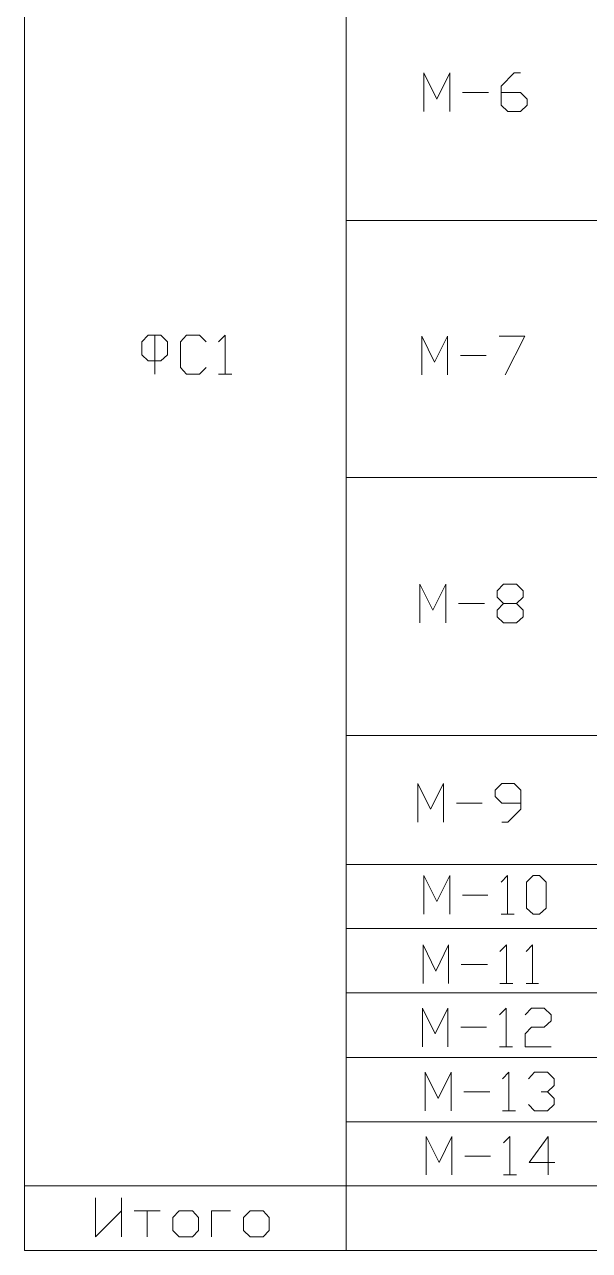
# Model space of a CAD drawing. Header units: millimetres. Extents: x -258556 to -95372, y 16759 to 83874.
# Drawn here: x -128348.3 to -128304.6, y 41525.9 to 41620.8 of the extents above; entities that cross this region are included whole.
import ezdxf

# ---------------------------------------------------------------- set-up
doc = ezdxf.new("R2010")
doc.units = ezdxf.units.MM
doc.header["$LTSCALE"] = 0.5

msp = doc.modelspace()

# ---------------------------------------------------------------- linework, layer by layer
at = {"color": 7, "linetype": 'Continuous', "lineweight": 18, "true_color": 0x000007}
for points in [[(-128348.34, 41715.219), (-128348.34, 41525.877), (-128348.34, 41525.877)], [(-128323.42, 41715.219), (-128323.42, 41525.877), (-128323.42, 41525.877)], [(-128323.42, 41605.593), (-128158.963, 41605.593), (-128158.963, 41605.593)], [(-128323.42, 41585.698), (-128158.963, 41585.698), (-128158.963, 41585.698)], [(-128323.42, 41565.735), (-128158.963, 41565.735), (-128158.963, 41565.735)], [(-128323.42, 41555.753), (-128158.963, 41555.753), (-128158.963, 41555.753)], [(-128323.42, 41550.797), (-128158.963, 41550.797), (-128158.963, 41550.797)], [(-128323.42, 41545.806), (-128158.963, 41545.806), (-128158.963, 41545.806)], [(-128323.42, 41540.815), (-128158.963, 41540.815), (-128158.963, 41540.815)], [(-128323.42, 41535.824), (-128158.963, 41535.824), (-128158.963, 41535.824)], [(-128348.34, 41530.868), (-128158.963, 41530.868), (-128158.963, 41530.868)], [(-128348.34, 41525.877), (-128158.963, 41525.877), (-128158.963, 41525.877)]]:
    msp.add_lwpolyline(points, dxfattribs=at)
at = {"color": 7, "linetype": 'Continuous', "lineweight": 5, "true_color": 0x000007}
for points in [[(-128317.396, 41614.026), (-128317.396, 41617.02), (-128316.398, 41614.989), (-128315.4, 41617.02), (-128315.4, 41614.026)], [(-128311.407, 41615.506), (-128309.927, 41615.506), (-128309.411, 41614.989), (-128309.411, 41614.507), (-128309.927, 41614.026), (-128310.891, 41614.026), (-128311.407, 41614.507), (-128311.407, 41615.987), (-128310.409, 41617.02), (-128309.927, 41617.02)], [(-128314.402, 41615.506), (-128312.406, 41615.506), (-128312.406, 41615.506)], [(-128338.255, 41593.684), (-128338.255, 41596.713), (-128338.771, 41596.713), (-128339.253, 41596.196), (-128339.253, 41595.198), (-128338.771, 41594.716), (-128337.773, 41594.716), (-128337.257, 41595.198), (-128337.257, 41596.196), (-128337.773, 41596.713), (-128338.255, 41596.713)], [(-128334.262, 41594.2), (-128334.778, 41593.684), (-128335.777, 41593.684), (-128336.258, 41594.2), (-128336.258, 41596.196), (-128335.777, 41596.713), (-128334.778, 41596.713), (-128334.262, 41596.196)], [(-128333.298, 41596.196), (-128332.782, 41596.713), (-128332.782, 41593.684)], [(-128317.569, 41593.649), (-128317.569, 41596.644), (-128316.57, 41594.613), (-128315.572, 41596.644), (-128315.572, 41593.649)], [(-128311.58, 41596.644), (-128309.583, 41596.644), (-128311.098, 41593.649)], [(-128314.574, 41595.129), (-128312.578, 41595.129), (-128312.578, 41595.129)], [(-128333.298, 41593.684), (-128332.266, 41593.684), (-128332.266, 41593.684)], [(-128317.706, 41574.443), (-128317.706, 41577.438), (-128316.708, 41575.441), (-128315.71, 41577.438), (-128315.71, 41574.443)], [(-128310.237, 41575.958), (-128309.721, 41575.441), (-128309.721, 41574.925), (-128310.237, 41574.443), (-128311.235, 41574.443), (-128311.717, 41574.925), (-128311.717, 41575.441), (-128311.235, 41575.958), (-128310.237, 41575.958), (-128309.721, 41576.439), (-128309.721, 41576.921), (-128310.237, 41577.438), (-128311.235, 41577.438), (-128311.717, 41576.921), (-128311.717, 41576.439), (-128311.235, 41575.958)], [(-128314.712, 41575.958), (-128312.715, 41575.958), (-128312.715, 41575.958)], [(-128317.878, 41559.023), (-128317.878, 41562.018), (-128316.88, 41560.021), (-128315.882, 41562.018), (-128315.882, 41559.023)], [(-128311.373, 41559.023), (-128310.891, 41559.023), (-128309.893, 41560.021), (-128309.893, 41561.501), (-128310.409, 41562.018), (-128311.373, 41562.018), (-128311.889, 41561.501), (-128311.889, 41561.019), (-128311.373, 41560.503), (-128309.893, 41560.503)], [(-128314.884, 41560.503), (-128312.888, 41560.503), (-128312.888, 41560.503)], [(-128317.396, 41551.898), (-128317.396, 41554.893), (-128316.398, 41552.896), (-128315.4, 41554.893), (-128315.4, 41551.898)], [(-128311.407, 41554.376), (-128310.926, 41554.893), (-128310.926, 41551.898)], [(-128314.402, 41553.378), (-128312.44, 41553.378), (-128312.44, 41553.378)], [(-128311.407, 41551.898), (-128310.409, 41551.898), (-128310.409, 41551.898)], [(-128317.465, 41546.529), (-128317.465, 41549.523), (-128316.467, 41547.493), (-128315.503, 41549.523), (-128315.503, 41546.529)], [(-128311.511, 41549.007), (-128310.994, 41549.523), (-128310.994, 41546.529)], [(-128309.48, 41549.007), (-128308.998, 41549.523), (-128308.998, 41546.529)], [(-128314.505, 41548.009), (-128312.474, 41548.009), (-128312.474, 41548.009)], [(-128311.511, 41546.529), (-128310.513, 41546.529), (-128310.513, 41546.529)], [(-128309.48, 41546.529), (-128308.516, 41546.529), (-128308.516, 41546.529)], [(-128317.5, 41541.641), (-128317.5, 41544.636), (-128316.536, 41542.639), (-128315.538, 41544.636), (-128315.538, 41541.641)], [(-128311.545, 41544.119), (-128311.029, 41544.636), (-128311.029, 41541.641)], [(-128309.549, 41544.119), (-128309.067, 41544.636), (-128308.069, 41544.636), (-128307.552, 41544.119), (-128307.552, 41543.638), (-128308.069, 41543.156), (-128309.067, 41543.156), (-128309.549, 41542.639), (-128309.549, 41541.641), (-128307.552, 41541.641)], [(-128314.54, 41543.156), (-128312.543, 41543.156), (-128312.543, 41543.156)], [(-128311.545, 41541.641), (-128310.547, 41541.641), (-128310.547, 41541.641)], [(-128317.293, 41536.685), (-128317.293, 41539.679), (-128316.295, 41537.649), (-128315.297, 41539.679), (-128315.297, 41536.685)], [(-128311.304, 41539.163), (-128310.822, 41539.679), (-128310.822, 41536.685)], [(-128309.308, 41539.163), (-128308.826, 41539.679), (-128307.828, 41539.679), (-128307.312, 41539.163), (-128307.312, 41538.647), (-128307.828, 41538.165), (-128308.31, 41538.165)], [(-128314.299, 41538.165), (-128312.302, 41538.165), (-128312.302, 41538.165)], [(-128307.828, 41538.165), (-128307.312, 41537.649), (-128307.312, 41537.167), (-128307.828, 41536.685), (-128308.826, 41536.685), (-128309.308, 41537.167)], [(-128311.304, 41536.685), (-128310.306, 41536.685), (-128310.306, 41536.685)], [(-128317.224, 41531.728), (-128317.224, 41534.688), (-128316.226, 41532.692), (-128315.228, 41534.688), (-128315.228, 41531.728)], [(-128311.235, 41534.207), (-128310.753, 41534.688), (-128310.753, 41531.728)], [(-128307.243, 41532.692), (-128309.239, 41532.692), (-128307.759, 41534.688), (-128307.759, 41531.728)], [(-128314.23, 41533.174), (-128312.234, 41533.174), (-128312.234, 41533.174)], [(-128311.235, 41531.728), (-128310.237, 41531.728), (-128310.237, 41531.728)], [(-128342.833, 41529.939), (-128342.833, 41526.944), (-128340.836, 41528.94), (-128340.836, 41526.944), (-128340.836, 41529.939)], [(-128338.84, 41526.944), (-128338.84, 41528.94), (-128339.838, 41528.94), (-128337.842, 41528.94)], [(-128333.849, 41526.944), (-128333.849, 41528.94), (-128332.369, 41528.94)]]:
    msp.add_lwpolyline(points, dxfattribs=at)
for points in [[(-128308.929, 41551.898), (-128309.446, 41552.38), (-128309.446, 41554.376), (-128308.929, 41554.893), (-128308.447, 41554.893), (-128307.931, 41554.376), (-128307.931, 41552.38), (-128308.447, 41551.898)], [(-128336.844, 41527.426), (-128336.844, 41528.424), (-128336.362, 41528.94), (-128335.329, 41528.94), (-128334.847, 41528.424), (-128334.847, 41527.426), (-128335.329, 41526.944), (-128336.362, 41526.944)], [(-128331.371, 41527.426), (-128331.371, 41528.424), (-128330.855, 41528.94), (-128329.856, 41528.94), (-128329.374, 41528.424), (-128329.374, 41527.426), (-128329.856, 41526.944), (-128330.855, 41526.944)]]:
    msp.add_lwpolyline(points, close=True, dxfattribs=at)

doc.saveas('drawing.dxf')
